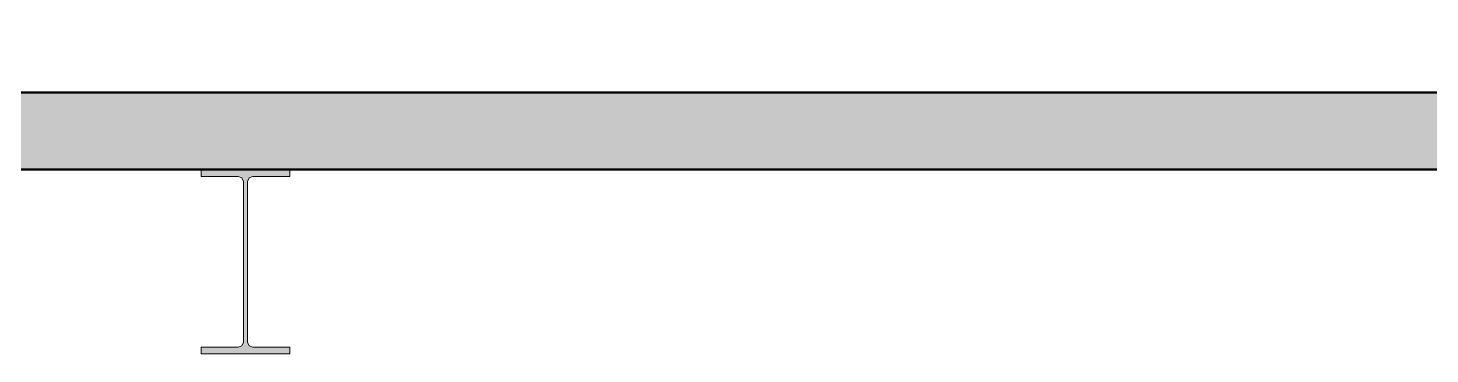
# Model space of a CAD drawing. Header units: millimetres. Extents: x -46169 to 228156, y -86316 to 18123.
# Drawn here: x 111793 to 114515, y -73819 to -73186 of the extents above; entities that cross this region are included whole.
import ezdxf

# ---------------------------------------------------------------- set-up
doc = ezdxf.new("R2010")
doc.units = ezdxf.units.MM
doc.header["$MEASUREMENT"] = 0
doc.linetypes.add('Wipeout_Contour', pattern=[1000, 0, -1000])
for name, color, linetype in [('A-230-M_FLOOR.IFC Import', 7, 'Continuous'), ('New_A-20-M_Floor_Slab', 7, 'Continuous'), ('S-280-M_STRUCT_FRAME.IFC Import', 7, 'Continuous')]:
    doc.layers.add(name, color=color, linetype=linetype)
doc.layers.add('A-230-M_FLOOR.IFC Import_Pen_No__109', color=7, linetype='Continuous', lineweight=15, true_color=0xa6a6a6)
doc.layers.add('A-230-M_FLOOR.IFC Import_Pen_No__29', color=7, linetype='Continuous', lineweight=50, true_color=0x2a2a2a)
for name, color, linetype, lineweight in [('S-280-M_STRUCT_FRAME.IFC Import_Pen_No__1', 7, 'Continuous', 13), ('S-280-M_STRUCT_FRAME.IFC Import_Pen_No__160', 5, 'Continuous', 200), ('S-280-M_STRUCT_FRAME.IFC Import_Pen_No__90', 8, 'Continuous', 20)]:
    doc.layers.add(name, color=color, linetype=linetype, lineweight=lineweight)

# ---------------------------------------------------------------- blocks, each defined once
blk = doc.blocks.new('Section Elem_12_1', base_point=(104446.8, -81111))
at = {"color": 254, "linetype": 'Wipeout_Contour', "lineweight": 0, "ltscale": 556064.372429}
blk.add_wipeout([(109629.6, -73036), (109629.6, -73311), (126599.8, -73311), (126599.8, -73036)], dxfattribs=at).dxf.layer = 'New_A-20-M_Floor_Slab'
blk = doc.blocks.new('Section Elem_401_1', base_point=(104446.8, -81111))
at = {"layer": 'S-280-M_STRUCT_FRAME.IFC Import_Pen_No__160', "linetype": 'Continuous', "lineweight": 0, "true_color": 0x00007f}
blk.add_hatch(color=176, dxfattribs=at).paths.add_polyline_path([(112129, -73819), (112301.2, -73819), (112301.2, -73806), (112229.4, -73806), (112222.2, -73803), (112219.2, -73795.8), (112219.2, -73484.2), (112222.2, -73476.9), (112229.4, -73474), (112301.2, -73474), (112301.2, -73461), (112129, -73461), (112129, -73474), (112200.9, -73474), (112208.1, -73476.9), (112211.1, -73484.2), (112211.1, -73795.8), (112208.1, -73803), (112200.9, -73806), (112129, -73806)])
at = {"layer": 'S-280-M_STRUCT_FRAME.IFC Import_Pen_No__1', "linetype": 'Continuous'}
for p, q in [((112129, -73461), (112129, -73474)), ((112301.2, -73461), (112301.2, -73474)), ((112129, -73806), (112129, -73819)), ((112301.2, -73819), (112129, -73819)), ((112301.2, -73806), (112301.2, -73819))]:
    blk.add_line(p, q, dxfattribs=at)
at = {"layer": 'S-280-M_STRUCT_FRAME.IFC Import_Pen_No__1', "linetype": 'Continuous', "flags": 128}
for points in [[(112208.1, -73476.9), (112200.9, -73474), (112129, -73474)], [(112208.1, -73476.9), (112211.1, -73484.2), (112211.1, -73795.8), (112208.1, -73803)], [(112222.2, -73476.9), (112219.2, -73484.2), (112219.2, -73795.8), (112222.2, -73803)], [(112301.2, -73474), (112229.4, -73474), (112222.2, -73476.9)], [(112208.1, -73803), (112200.9, -73806), (112129, -73806)], [(112222.2, -73803), (112229.4, -73806), (112301.2, -73806)]]:
    blk.add_lwpolyline(points, dxfattribs=at)
at = {"layer": 'S-280-M_STRUCT_FRAME.IFC Import_Pen_No__90', "linetype": 'Continuous'}
for p, q in [((112129, -73461), (112129, -73474)), ((112200.9, -73474), (112200.9, -73474)), ((112208.1, -73476.9), (112211.1, -73484.2)), ((112211.1, -73484.2), (112211.1, -73795.8)), ((112129, -73806), (112129, -73819)), ((112200.9, -73806), (112200.9, -73806)), ((112211.1, -73795.8), (112208.1, -73803))]:
    blk.add_line(p, q, dxfattribs=at)
blk = doc.blocks.new('Section Elem_405_1', base_point=(104446.8, -81111))
at = {"color": 254, "linetype": 'Wipeout_Contour', "lineweight": 0, "ltscale": 556563.278494}
blk.add_wipeout([(109659.6, -73461), (126599.8, -73461), (126599.8, -73311), (109659.6, -73311)], dxfattribs=at).dxf.layer = 'A-230-M_FLOOR.IFC Import'
at = {"layer": 'A-230-M_FLOOR.IFC Import_Pen_No__109', "linetype": 'Continuous'}
h = blk.add_hatch(dxfattribs=at)
h.set_pattern_fill('Lightweight_Concrete_0001', color=256, style=0, pattern_type=2)
h.set_pattern_definition([(0, (104446.8, -81110.96), (0, 779.423), [48.75, -401.25]), (0, (104671.8, -80721.25), (0, 779.423), [48.75, -401.25]), (60, (104446.8, -81110.96), (-675, 389.711), [48.75, -401.25]), (60, (104896.8, -81110.96), (-675, 389.711), [48.75, -401.25]), (120, (104495.5, -81110.96), (675, 389.711), [48.75, -401.25]), (120, (104945.5, -81110.96), (675, 389.711), [48.75, -401.25]), (0, (104446.78, -81035.96), (0, 150), [0, -150, 0, -225]), (45, (104521.78, -81035.96), (-106.066, 106.066), [0, -112.5, 0, -187.5])])
h.paths.add_polyline_path([(109659.6, -73461), (126599.8, -73461), (126599.8, -73311), (109659.6, -73311)])
at = {"layer": 'A-230-M_FLOOR.IFC Import_Pen_No__29', "linetype": 'Continuous'}
for p, q in [((112129, -73461), (109742.2, -73461)), ((112301.2, -73461), (112129, -73461)), ((114684.5, -73461), (112301.2, -73461))]:
    blk.add_line(p, q, dxfattribs=at)
at = {"layer": 'A-230-M_FLOOR.IFC Import_Pen_No__29', "linetype": 'Continuous', "flags": 128}
blk.add_lwpolyline([(149005.4, -73311), (148561.1, -73311), (148558.1, -73311), (148494.1, -73311), (148491.1, -73311), (148476.1, -73311), (148461.1, -73311), (138338.7, -73311), (126599.8, -73311), (109659.6, -73311)], dxfattribs=at)

msp = doc.modelspace()

# ---------------------------------------------------------------- block references
at = {"layer": 'New_A-20-M_Floor_Slab'}
msp.add_blockref('Section Elem_12_1', (104446.8, -81111), dxfattribs=at)
at = {"layer": 'S-280-M_STRUCT_FRAME.IFC Import'}
msp.add_blockref('Section Elem_401_1', (104446.8, -81111), dxfattribs=at)

# ---------------------------------------------------------------- next in the draw order: block references
at = {"layer": 'A-230-M_FLOOR.IFC Import'}
msp.add_blockref('Section Elem_405_1', (104446.8, -81111), dxfattribs=at)

doc.saveas('drawing.dxf')
